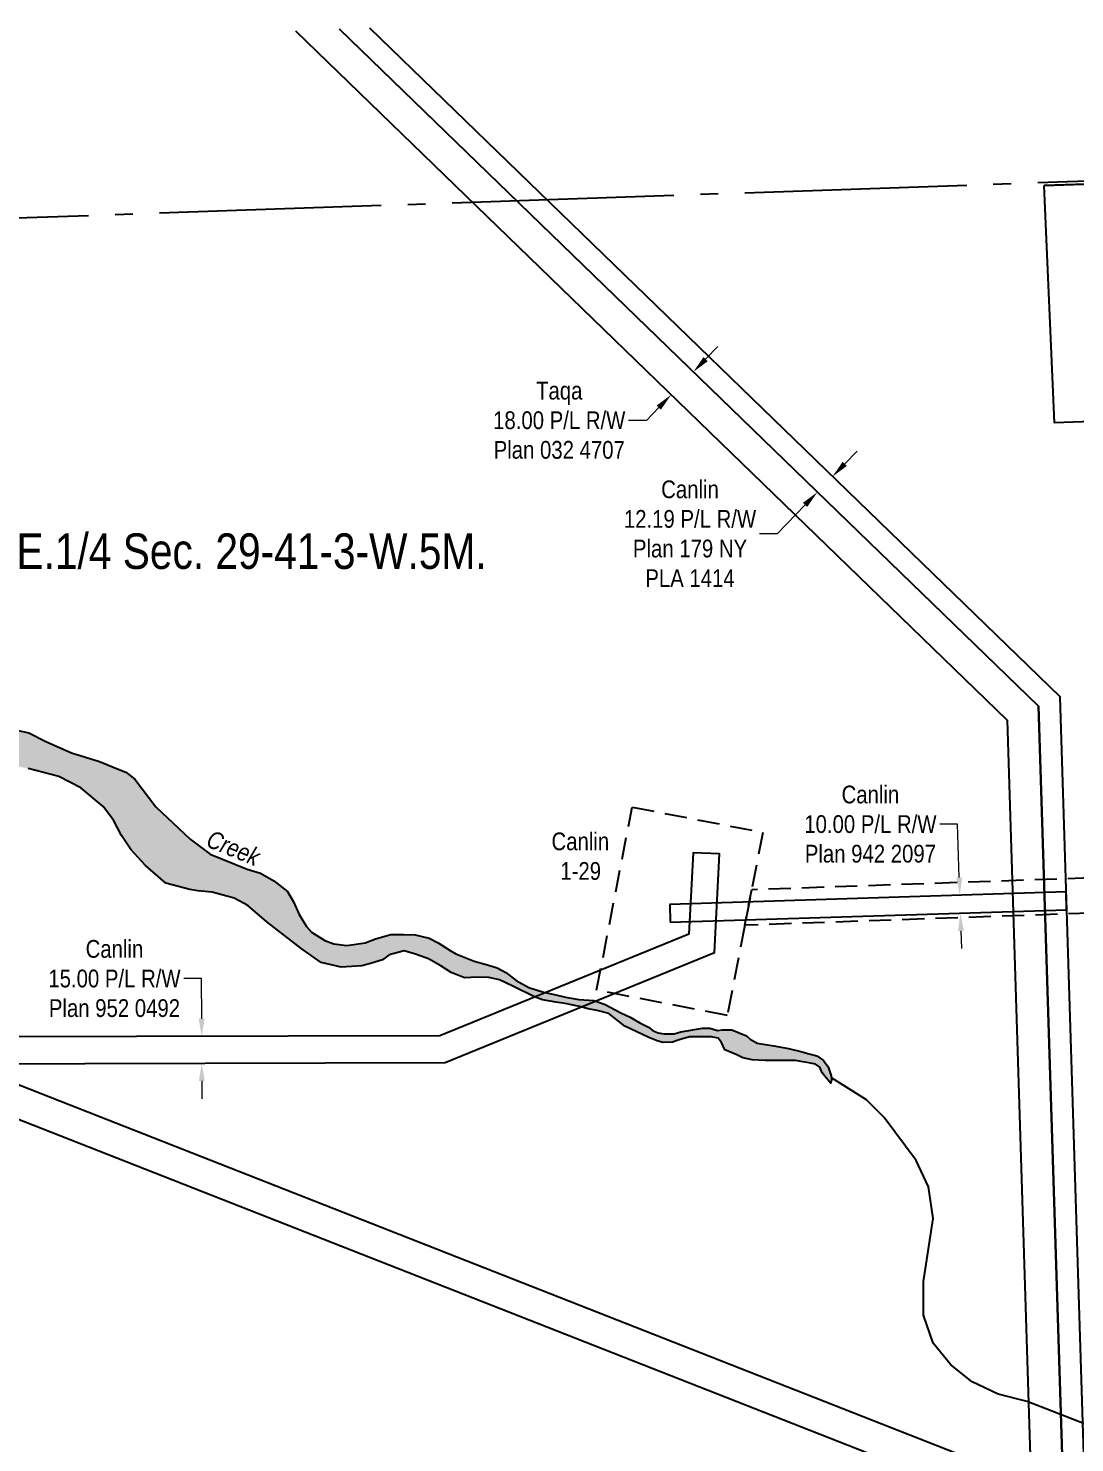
# Model space of a CAD drawing. Extents: x 675519 to 688669, y 5804595 to 5836613.
# Drawn here: x 676529 to 677118, y 5825784 to 5826581 of the extents above; entities that cross this region are included whole.
import ezdxf
from ezdxf.enums import TextEntityAlignment as Align

# ---------------------------------------------------------------- set-up
doc = ezdxf.new("R2010")
doc.units = 0
doc.header["$LTSCALE"] = 5
doc.header["$PDMODE"] = 3
doc.header["$PDSIZE"] = 10
doc.linetypes.add('foc-ACCESSROAD', pattern=[3.75, 2.5, -1.25])
doc.linetypes.add('foc-QUARTERLINE', pattern=[33, 25, -3, 2, -3])
doc.layers.get('Defpoints').update_dxf_attribs({"color": 9})
for name, color, linetype in [('30', 20, 'Continuous'), ('C-SYMBOL', 7, 'Continuous'), ('F-AR', 190, 'foc-ACCESSROAD'), ('F-RW', 190, 'Continuous'), ('F-WS', 190, 'foc-ACCESSROAD'), ('L-QSEC', 8, 'foc-QUARTERLINE'), ('L-TITLEDB', 4, 'Continuous'), ('T-CREEK', 160, 'Continuous'), ('T-WATER', 160, 'Continuous'), ('T-WATER-H', 133, 'Continuous'), ('T-WATER-T', 170, 'Continuous')]:
    doc.layers.add(name, color=color, linetype=linetype)
doc.layers.add('F-RW-T', color=190, linetype='Continuous', lineweight=9)
doc.layers.add('F-WS-T', color=190, linetype='Continuous', lineweight=9)
doc.styles.add('100L', font='ARIALN.TTF', dxfattribs={"height": 11})
doc.styles.add('175L', font='ARIALN.TTF', dxfattribs={"height": 20})
doc.styles.add('80CG', font='ARIALN.TTF', dxfattribs={"height": 10})
doc.dimstyles.new('Compass 5 000', dxfattribs={"dimscale": 5, "dimtxt": 9, "dimasz": 2, "dimexe": 0.2, "dimexo": 0.0625, "dimgap": 0.5, "dimtad": 0, "dimtih": 1, "dimtoh": 1, "dimzin": 0, "dimdsep": 46, "dimtxsty": '80CG', "dimcen": 0.1, "dimse1": 1, "dimse2": 1, "dimclrd": 256, "dimclrt": 256, "dimaunit": 1, "dimadec": 4, "dimazin": 0, "dimtfac": 0.06, "dimtofl": 0, "dimtmove": 0, "dimatfit": 1, "dimfxl": 0.2, "dimtolj": 1, "dimtzin": 0, "dimlwd": -1, "dimarcsym": 0})

# ---------------------------------------------------------------- blocks, each defined once
blk = doc.blocks.new('*D1016')
at = {"layer": 'Defpoints', "color": 0, "transparency": 16777216}
for p in [(676682.77, 5826012.84), (676626.66, 5825997.64), (676682.81, 5825997.77)]:
    blk.add_point(p, dxfattribs=at)
at = {"layer": 'F-RW-T', "transparency": 16777216}
for p, q in [((676626.55, 5826045.3), (676616.55, 5826045.3)), ((676626.6, 5826022.71), (676626.55, 5826045.3)), ((676626.69, 5825987.64), (676626.71, 5825977.64))]:
    blk.add_line(p, q, dxfattribs=at)
for points in [[(676628.27, 5826022.71), (676624.94, 5826022.7), (676626.63, 5826012.71)], [(676628.35, 5825987.64), (676625.02, 5825987.64), (676626.66, 5825997.64)]]:
    blk.add_solid(points, dxfattribs=at)
at = {"layer": 'F-RW-T', "transparency": 16777216, "insert": (676577.47, 5826045.3), "char_height": 10, "attachment_point": 5, "style": '80CG'}
blk.add_mtext('\\A1;Canlin\\P15.00 P/L R/W\\PPlan 952 0492', dxfattribs=at)
blk = doc.blocks.new('*D1017')
at = {"layer": 'Defpoints', "color": 0, "transparency": 16777216}
for p in [(676891.03, 5826374.07), (676920.22, 5826370.81), (676907.72, 5826357.91)]:
    blk.add_point(p, dxfattribs=at)
at = {"layer": 'F-RW-T', "transparency": 16777216}
for p, q in [((676910.48, 5826394.16), (676917.44, 5826401.35)), ((676877.11, 5826359.71), (676867.11, 5826359.71)), ((676884.07, 5826366.89), (676877.11, 5826359.71))]:
    blk.add_line(p, q, dxfattribs=at)
for points in [[(676909.29, 5826395.32), (676911.68, 5826393), (676903.53, 5826386.98)], [(676882.87, 5826368.05), (676885.27, 5826365.73), (676891.03, 5826374.07)]]:
    blk.add_solid(points, dxfattribs=at)
at = {"layer": 'F-RW-T', "transparency": 16777216, "insert": (676828.03, 5826359.71), "char_height": 10, "attachment_point": 5, "style": '80CG'}
blk.add_mtext('\\A1;Taqa\\P18.00 P/L R/W\\PPlan 032 4707', dxfattribs=at)
blk = doc.blocks.new('*D1018')
at = {"layer": 'Defpoints', "color": 0, "transparency": 16777216}
for p in [(676988.22, 5826321.92), (676973.45, 5826319.28), (676979.75, 5826313.18)]:
    blk.add_point(p, dxfattribs=at)
at = {"layer": 'F-RW-T', "transparency": 16777216}
for p, q in [((676988.87, 5826335.21), (676995.83, 5826342.4)), ((676966.49, 5826312.1), (676950.78, 5826295.87)), ((676950.78, 5826295.87), (676940.78, 5826295.87))]:
    blk.add_line(p, q, dxfattribs=at)
for points in [[(676987.67, 5826336.37), (676990.07, 5826334.05), (676981.91, 5826328.03)], [(676965.29, 5826313.26), (676967.69, 5826310.94), (676973.45, 5826319.28)]]:
    blk.add_solid(points, dxfattribs=at)
at = {"layer": 'F-RW-T', "transparency": 16777216, "insert": (676901.69, 5826295.87), "char_height": 10, "attachment_point": 5, "style": '80CG'}
blk.add_mtext('\\A1;Canlin\\P12.19 P/L R/W\\PPlan 179 NY\\PPLA 1414', dxfattribs=at)
blk = doc.blocks.new('*D1034')
at = {"layer": 'Defpoints', "color": 0, "transparency": 16777216}
for p in [(676977.66, 5826089.77), (677053.68, 5826092.21), (676977.98, 5826079.79)]:
    blk.add_point(p, dxfattribs=at)
at = {"layer": 'F-RW-T', "transparency": 16777216}
for p, q in [((677052.4, 5826132.26), (677042.4, 5826132.26)), ((677053.36, 5826102.2), (677052.4, 5826132.26)), ((677054.32, 5826072.23), (677054.64, 5826062.23))]:
    blk.add_line(p, q, dxfattribs=at)
for points in [[(677055.03, 5826102.26), (677051.7, 5826102.15), (677053.68, 5826092.21)], [(677055.99, 5826072.28), (677052.66, 5826072.17), (677054, 5826082.22)]]:
    blk.add_solid(points, dxfattribs=at)
at = {"layer": 'F-RW-T', "transparency": 16777216, "insert": (677003.31, 5826132.26), "char_height": 10, "attachment_point": 5, "style": '80CG'}
blk.add_mtext('\\A1;Canlin\\P10.00 P/L R/W\\PPlan 942 2097', dxfattribs=at)

msp = doc.modelspace()

# ---------------------------------------------------------------- hatches: boundary and pattern name
at = {"layer": 'T-WATER-H'}
h = msp.add_hatch(color=256, dxfattribs=at)
h.dxf.hatch_style = 1
h.paths.add_polyline_path([(676325.991, 5826226.687), (676325.131, 5826250.907), (676341.803, 5826239.825), (676366.896, 5826221.495), (676394.777, 5826211.267), (676414.54, 5826205.976), (676421.246, 5826204.565), (676431.128, 5826202.097), (676443.48, 5826199.275), (676449.127, 5826197.864), (676462.185, 5826195.748), (676485.125, 5826192.573), (676498.183, 5826190.81), (676503.477, 5826189.399), (676529.241, 5826183.756), (676538.77, 5826178.818), (676553.239, 5826172.469), (676569.121, 5826167.531), (676580.415, 5826162.946), (676583.944, 5826161.535), (676588.885, 5826157.655), (676600.779, 5826142.062), (676620.096, 5826123.784), (676631.399, 5826115.364), (676652.154, 5826106.944), (676659.758, 5826104.684), (676667.156, 5826100.372), (676674.964, 5826094.416), (676678.252, 5826088.46), (676681.54, 5826081.477), (676685.65, 5826074.7), (676688.527, 5826071.414), (676695.925, 5826066.691), (676701.063, 5826064.842), (676708.461, 5826064.021), (676718.736, 5826065.458), (676724.49, 5826067.717), (676733.121, 5826070.182), (676740.519, 5826070.182), (676746.889, 5826069.976), (676754.698, 5826068.128), (676759.836, 5826065.458), (676766.617, 5826061.145), (676769.7, 5826059.297), (676780.18, 5826055.19), (676787.578, 5826053.136), (676793.126, 5826051.288), (676797.853, 5826048.823), (676803.726, 5826044.293), (676810.948, 5826040.297), (676819.202, 5826037.59), (676826.037, 5826036.173), (676831.454, 5826034.884), (676839.063, 5826033.466), (676847.575, 5826032.95), (676853.894, 5826030.759), (676862.664, 5826026.119), (676867.952, 5826023.541), (676873.498, 5826020.319), (676878.269, 5826017.999), (676880.978, 5826015.937), (676883.686, 5826014.777), (676886.91, 5826014.133), (676892.843, 5826014.261), (676896.454, 5826015.293), (676908.656, 5826017.339), (676912.912, 5826017.339), (676917.168, 5826016.05), (676920.005, 5826016.437), (676925.164, 5826016.437), (676933.547, 5826013.086), (676935.61, 5826011.152), (676939.608, 5826008.961), (676944.122, 5826008.188), (676948.894, 5826007.414), (676957.148, 5826005.997), (676964.112, 5826004.321), (676968.884, 5826002.903), (676973.14, 5826001.743), (676976.88, 5825999.166), (676979.499, 5825995.602), (676981.282, 5825990.465), (676981.434, 5825988.231), (676980.82, 5825986.373), (676976.195, 5825992.152), (676974.782, 5825995.362), (676972.469, 5825997.031), (676968.614, 5825997.93), (676965.274, 5825998.444), (676961.034, 5825999.214), (676956.023, 5825999.214), (676948.699, 5825999.214), (676943.945, 5825999.214), (676936.621, 5825999.471), (676931.482, 5826000.755), (676928.013, 5826002.424), (676921.311, 5826005.269), (676919.383, 5826009.249), (676917.456, 5826011.817), (676913.858, 5826012.588), (676901.395, 5826012.588), (676895.485, 5826010.79), (676891.759, 5826009.506), (676886.362, 5826009.249), (676883.15, 5826010.277), (676878.396, 5826012.203), (676864.968, 5826018.515), (676858.801, 5826023.394), (676855.974, 5826025.577), (676849.293, 5826027.375), (676844.282, 5826028.274), (676839.399, 5826029.558), (676831.433, 5826031.227), (676826.165, 5826031.998), (676818.585, 5826033.282), (676814.088, 5826035.079), (676801.881, 5826041.115), (676794.429, 5826044.581), (676788.39, 5826045.866), (676781.709, 5826046.122), (676774.642, 5826045.737), (676767.136, 5826048.736), (676761.354, 5826052.46), (676754.287, 5826056.441), (676747.092, 5826059.137), (676740.668, 5826060.935), (676732.188, 5826058.624), (676728.462, 5826055.799), (676721.652, 5826053.744), (676716.898, 5826052.46), (676705.206, 5826051.818), (676693.87, 5826054.368), (676683.184, 5826061.967), (676663.251, 5826077.37), (676652.565, 5826086.406), (676644.962, 5826090.514), (676632.426, 5826094.005), (676624.412, 5826094.827), (676619.891, 5826095.443), (676606.328, 5826099.139), (676595.025, 5826108.997), (676586.6, 5826118.034), (676581.462, 5826125.838), (676576.941, 5826134.464), (676571.187, 5826142.268), (676558.533, 5826152.717), (676546.181, 5826159.066), (676528.888, 5826163.651), (676516.182, 5826166.12), (676499.948, 5826168.237), (676486.184, 5826170.353), (676470.302, 5826172.469), (676459.009, 5826174.585), (676448.421, 5826176.702), (676441.01, 5826178.818), (676426.187, 5826182.345), (676415.952, 5826184.814), (676400.07, 5826188.694), (676389.483, 5826192.221), (676375.013, 5826197.159), (676364.778, 5826202.802), (676358.425, 5826207.034), (676334.807, 5826223.374)])

# ---------------------------------------------------------------- linework, layer by layer
at = {"layer": '30', "color": 7, "linetype": 'Continuous'}
msp.add_line((677101.097, 5826492.15), (677222.512, 5826496.343), dxfattribs=at)
at = {"layer": 'F-AR', "flags": 128}
msp.add_lwpolyline([(677239.878, 5826086.161), (676932.568, 5826075.355), (676936.479, 5826095.502), (677239.175, 5826106.145)], dxfattribs=at)
at = {"layer": 'F-RW', "flags": 128}
for points in [[(676679.401, 5826579.082), (677080.3, 5826190.849), (677093.02, 5825788.235), (677096.238, 5825686.622), (677114.22, 5825687.252)], [(677114.168, 5825688.871), (677111.004, 5825788.853), (677098.036, 5826198.706), (676704.307, 5826579.939)], [(676704.324, 5826579.94), (677098.036, 5826198.706), (677111.004, 5825788.853), (677114.22, 5825687.252), (677126.413, 5825687.68), (677123.195, 5825789.272), (677110.126, 5826203.934), (676721.243, 5826580.522)], [(676334.152, 5825997.09), (676492.915, 5825997.324), (676763.747, 5825997.964), (676915.417, 5826060.07), (676918.339, 5826115.587), (676903.419, 5826116.225), (676900.963, 5826070.335), (676760.814, 5826012.988), (676333.615, 5826012.182)], [(676334.843, 5825979.223), (676489.222, 5825979.513), (676985.579, 5825784.543), (677094.489, 5825741.793), (677093.869, 5825761.366), (677030.857, 5825786.099), (676492.965, 5825997.368), (676334.207, 5825997.11)]]:
    msp.add_lwpolyline(points, dxfattribs=at)
msp.add_lwpolyline([(676890.563, 5826077.001), (677113.825, 5826084.119), (677113.509, 5826094.124), (676890.254, 5826086.975)], close=True, dxfattribs=at)
at = {"layer": 'F-WS'}
msp.add_lwpolyline([(676849.098, 5826038.872), (676869.105, 5826141.931), (676942.718, 5826127.64), (676932.568, 5826075.355), (676922.711, 5826024.581)], close=True, dxfattribs=at)
at = {"layer": 'L-QSEC', "flags": 128}
msp.add_lwpolyline([(677222.458, 5826497.7), (676451.856, 5826471.163)], dxfattribs=at)
at = {"layer": 'L-TITLEDB', "flags": 128}
msp.add_lwpolyline([(677101.12, 5826491.979), (677222.519, 5826496.171), (677227.842, 5826362.541), (677106.942, 5826358.37)], close=True, dxfattribs=at)
at = {"layer": 'T-CREEK'}
msp.add_lwpolyline([(677167.177, 5825747.559), (677157.329, 5825769.583), (677148.684, 5825781.491), (677135.899, 5825789.904), (677091.688, 5825807.209), (677075.241, 5825811.252), (677060.616, 5825818.232), (677048.675, 5825827.717), (677038.622, 5825839.906), (677033.238, 5825855.741), (677033.216, 5825874.78), (677038.671, 5825910.287), (677036.069, 5825928.091), (677029.125, 5825942.81), (677011.135, 5825967.069), (677001.033, 5825977.025), (676981.353, 5825989.42)], dxfattribs=at)
at = {"layer": 'T-WATER', "flags": 128}
msp.add_lwpolyline([(676503.477, 5826189.399), (676529.241, 5826183.756), (676538.77, 5826178.818), (676553.239, 5826172.469), (676569.121, 5826167.531), (676580.415, 5826162.946), (676583.944, 5826161.535), (676588.885, 5826157.655), (676600.779, 5826142.062), (676620.096, 5826123.784), (676631.399, 5826115.364), (676652.154, 5826106.944), (676659.758, 5826104.684), (676667.156, 5826100.372), (676674.964, 5826094.416), (676678.252, 5826088.46), (676681.54, 5826081.477), (676685.65, 5826074.7), (676688.527, 5826071.414), (676695.925, 5826066.691), (676701.063, 5826064.842), (676708.461, 5826064.021), (676718.736, 5826065.458), (676724.49, 5826067.717), (676733.121, 5826070.182), (676740.519, 5826070.182), (676746.889, 5826069.976), (676754.698, 5826068.128), (676759.836, 5826065.458), (676766.617, 5826061.145), (676769.7, 5826059.297), (676780.18, 5826055.19), (676787.578, 5826053.136), (676793.126, 5826051.288), (676797.853, 5826048.823), (676803.726, 5826044.293), (676810.948, 5826040.297), (676819.202, 5826037.59), (676826.037, 5826036.173), (676831.454, 5826034.884), (676839.063, 5826033.466), (676847.575, 5826032.95), (676853.894, 5826030.759), (676862.664, 5826026.119), (676867.952, 5826023.541), (676873.498, 5826020.319), (676878.269, 5826017.999), (676880.978, 5826015.937), (676883.686, 5826014.777), (676886.91, 5826014.133), (676892.843, 5826014.261), (676896.454, 5826015.293), (676908.656, 5826017.339), (676912.912, 5826017.339), (676917.168, 5826016.05), (676920.005, 5826016.437), (676925.164, 5826016.437), (676933.547, 5826013.086), (676935.61, 5826011.152), (676939.608, 5826008.961), (676944.122, 5826008.188), (676948.894, 5826007.414), (676957.148, 5826005.997), (676964.112, 5826004.321), (676968.884, 5826002.903), (676973.14, 5826001.743), (676976.88, 5825999.166), (676979.499, 5825995.602), (676981.282, 5825990.465), (676981.434, 5825988.231), (676980.82, 5825986.373), (676976.195, 5825992.152), (676974.782, 5825995.362), (676972.469, 5825997.031), (676968.614, 5825997.93), (676965.274, 5825998.444), (676961.034, 5825999.214), (676956.023, 5825999.214), (676948.699, 5825999.214), (676943.945, 5825999.214), (676936.621, 5825999.471), (676931.482, 5826000.755), (676928.013, 5826002.424), (676921.311, 5826005.269), (676919.383, 5826009.249), (676917.456, 5826011.817), (676913.858, 5826012.588), (676901.395, 5826012.588), (676895.485, 5826010.79), (676891.759, 5826009.506), (676886.362, 5826009.249), (676883.15, 5826010.277), (676878.396, 5826012.203), (676864.968, 5826018.515), (676858.801, 5826023.394), (676855.974, 5826025.577), (676849.293, 5826027.375), (676844.282, 5826028.274), (676839.399, 5826029.558), (676831.433, 5826031.227), (676826.165, 5826031.998), (676818.585, 5826033.282), (676814.088, 5826035.079), (676801.881, 5826041.115), (676794.429, 5826044.581), (676788.39, 5826045.866), (676781.709, 5826046.122), (676774.642, 5826045.737), (676767.136, 5826048.736), (676761.354, 5826052.46), (676754.287, 5826056.441), (676747.092, 5826059.137), (676740.668, 5826060.935), (676732.188, 5826058.624), (676728.462, 5826055.799), (676721.652, 5826053.744), (676716.898, 5826052.46), (676705.206, 5826051.818), (676693.87, 5826054.368), (676683.184, 5826061.967), (676663.251, 5826077.37), (676652.565, 5826086.406), (676644.962, 5826090.514), (676632.426, 5826094.005), (676624.412, 5826094.827), (676619.891, 5826095.443), (676606.328, 5826099.139), (676595.025, 5826108.997), (676586.6, 5826118.034), (676581.462, 5826125.838), (676576.941, 5826134.464), (676571.187, 5826142.268), (676558.533, 5826152.717), (676546.181, 5826159.066), (676528.888, 5826163.651)], dxfattribs=at)

# ---------------------------------------------------------------- texts
at = {"layer": 'C-SYMBOL', "color": 3, "style": '175L'}
msp.add_text('S.E.1/4 Sec. 29-41-3-W.5M.', height=20, dxfattribs=at).set_placement((676643.853, 5826270.055), align=Align.BOTTOM_CENTER)
at = {"layer": 'F-WS-T', "insert": (676823.356, 5826127.604), "char_height": 10, "attachment_point": 1, "style": '100L'}
msp.add_mtext_dynamic_manual_height_columns('\\pi0.32285;Canlin\\P\\pi5.2922;1-29', width=31.76439, gutter_width=55, heights=[0], dxfattribs=at)
at = {"layer": 'T-WATER-T', "insert": (676632.228, 5826129.266), "char_height": 10, "attachment_point": 1, "rotation": 337.91796, "style": '100L'}
msp.add_mtext_dynamic_manual_height_columns('{\\fArial Narrow|b0|i1|c0|p34;Creek}', width=31.25962, gutter_width=55, heights=[0], dxfattribs=at)

# ---------------------------------------------------------------- dimensions: what is measured, and where the dimension line sits
at = {"layer": 'F-RW-T'}
for base, p1, p2, angle, text, picture, middle in [((676891.028, 5826374.074), (676920.219, 5826370.814), (676907.721, 5826357.908), 225.919519, 'Taqa\\P18.00 P/L R/W\\PPlan 032 4707', '*D1017', (676828.028, 5826359.707)), ((676973.445, 5826319.282), (676988.217, 5826321.924), (676979.749, 5826313.179), 225.92254, 'Canlin\\P12.19 P/L R/W\\PPlan 179 NY\\PPLA 1414', '*D1018', (676901.691, 5826295.872)), ((677053.683, 5826092.208), (676977.976, 5826079.788), (676977.656, 5826089.774), 91.83408, 'Canlin\\P10.00 P/L R/W\\PPlan 942 2097', '*D1034', (677003.315, 5826132.257)), ((676626.664, 5825997.64), (676682.77, 5826012.841), (676682.805, 5825997.773), 270.135395, 'Canlin\\P15.00 P/L R/W\\PPlan 952 0492', '*D1016', (676577.465, 5826045.301))]:
    dim = msp.add_linear_dim(base=base, p1=p1, p2=p2, angle=angle, text=text, dimstyle='Compass 5 000', dxfattribs=at)
    dim.commit()
    dim.dimension.update_dxf_attribs({"geometry": picture, "text_midpoint": middle, "dimtype": 161})

doc.saveas('drawing.dxf')
